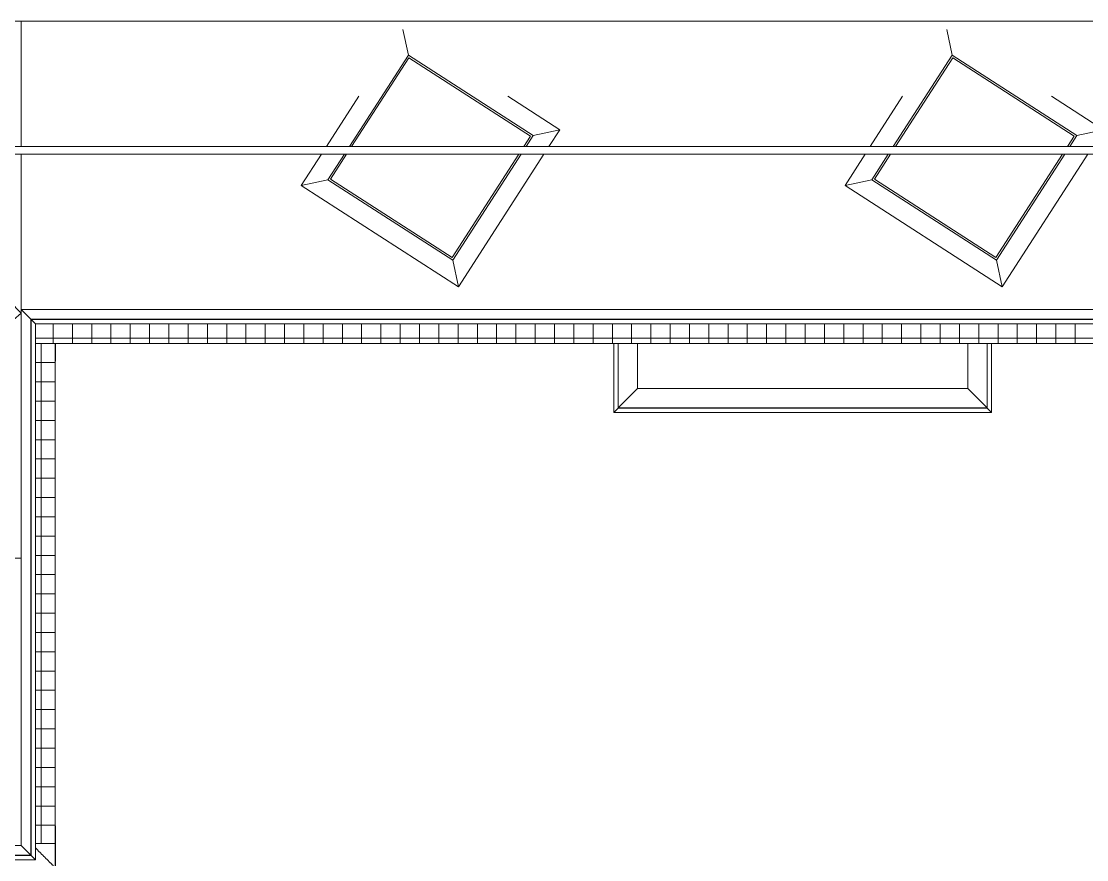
# Model space of a CAD drawing. Header units: millimetres. Extents: x -515342 to 330399, y -224905 to 507333.
# Drawn here: x -342372 to -336847, y 487988 to 492336 of the extents above; entities that cross this region are included whole.
import ezdxf

# ---------------------------------------------------------------- set-up
doc = ezdxf.new("R2010")
doc.units = ezdxf.units.MM
for name, color, linetype, lineweight in [('Витраж', 7, 'Continuous', 0), ('Крыша', 7, 'Continuous', 0), ('Обобщенные модели', 7, 'Continuous', 0), ('Ограждение', 7, 'Continuous', 0), ('Стены', 7, 'Continuous', 0), ('Стены наружные', 7, 'Continuous', 0)]:
    doc.layers.add(name, color=color, linetype=linetype, lineweight=lineweight)

# ---------------------------------------------------------------- blocks, each defined once
blk = doc.blocks.new('Ограждение - Ограждение-9809147-О_АР_П_Крыша')
at = {"layer": 'Ограждение'}
for p, q in [((16885, 1924.9), (16835, 1974.9)), ((16885, 1924.9), (16885, -855)), ((84775, 1924.9), (16885, 1924.9)), ((16886.2, -856.2), (16886.2, 1923.8)), ((16906.8, 1903.2), (16886.2, 1923.8)), ((16886.2, 1923.8), (84773.8, 1923.8)), ((16908.4, -878.4), (16908.4, 1901.5)), ((16908.4, 1901.5), (84751.6, 1901.5)), ((16885, -855), (16835, -805)), ((121.6, -878.4), (16908.4, -878.4)), ((143.8, -856.2), (16886.2, -856.2)), ((145, -855), (16885, -855)), ((16906.8, -876.8), (16886.2, -856.2))]:
    blk.add_line(p, q, dxfattribs=at)
for points in [[(16886.2, 1923.8), (16885.9, 1924), (16885.5, 1924.4), (16885.1, 1924.8), (16885, 1924.9), (16885, 1924.9)], [(16908.4, 1901.5), (16908.4, 1901.5), (16908.3, 1901.6), (16907.7, 1902.2), (16907.1, 1902.8), (16906.8, 1903.2)], [(16886.2, -856.2), (16885.9, -855.9), (16885.5, -855.5), (16885.1, -855.1), (16885, -855), (16885, -855)], [(16908.4, -878.4), (16908.4, -878.4), (16908.3, -878.3), (16907.7, -877.7), (16907.1, -877.1), (16906.8, -876.8)]]:
    blk.add_open_spline(points, degree=3, dxfattribs=at)
blk = doc.blocks.new('Прямоугольный импост - АР_Импост_40х40 _стойка ограждения на кровле_-10057260-О_АР_П_Крыша')
at = {"layer": 'Витраж'}
for p, q in [((675, 20), (975, 20)), ((975, -20), (675, -20))]:
    blk.add_line(p, q, dxfattribs=at)
blk = doc.blocks.new('Ограждение - Ограждение-10152393-О_АР_П_Крыша')
at = {"layer": 'Ограждение'}
for p, q in [((19907.5, 1799), (19907.5, 1441.5)), ((19929.7, 1799), (19929.7, 1463.8)), ((19930.9, 1799), (19930.9, 1464.9)), ((20030.9, 1799), (20030.9, 1564.9)), ((21743.4, 1564.9), (21743.4, 1799)), ((21843.4, 1464.9), (21843.4, 1799)), ((21844.6, 1463.8), (21844.6, 1799)), ((21866.9, 1441.5), (21866.9, 1799)), ((20030.9, 1564.9), (19930.9, 1464.9)), ((20030.9, 1564.9), (21743.4, 1564.9)), ((21743.4, 1564.9), (21843.4, 1464.9)), ((19907.5, 1441.5), (21866.9, 1441.5)), ((19929.7, 1463.8), (19909.2, 1443.2)), ((19929.7, 1463.8), (21844.6, 1463.8)), ((19930.9, 1464.9), (21843.4, 1464.9)), ((21844.6, 1463.8), (21865.2, 1443.2))]:
    blk.add_line(p, q, dxfattribs=at)
for points in [[(19909.2, 1443.2), (19908.8, 1442.8), (19908.2, 1442.2), (19907.6, 1441.6), (19907.5, 1441.5), (19907.5, 1441.5)], [(19930.9, 1464.9), (19930.9, 1464.9), (19930.8, 1464.8), (19930.4, 1464.4), (19930, 1464), (19929.7, 1463.8)], [(21843.4, 1464.9), (21843.4, 1464.9), (21843.5, 1464.8), (21843.9, 1464.4), (21844.4, 1464), (21844.6, 1463.8)], [(21865.2, 1443.2), (21865.5, 1442.8), (21866.1, 1442.2), (21866.7, 1441.6), (21866.9, 1441.5), (21866.9, 1441.5)]]:
    blk.add_open_spline(points, degree=3, dxfattribs=at)
blk = doc.blocks.new('FP_14-О_АР_П_Крыша')
at = {"layer": 'Обобщенные модели'}
for p, q in [((0, -51.5), (2594, -51.5)), ((95, -41.4), (95, -22.3)), ((95, -83.6), (95, -41.4)), ((195, -41.4), (195, -22.3)), ((195, -83.6), (195, -41.4)), ((295, -41.4), (295, -22.3)), ((295, -83.6), (295, -41.4)), ((395, -41.4), (395, -22.3)), ((395, -83.6), (395, -41.4)), ((495, -41.4), (495, -22.3)), ((495, -83.6), (495, -41.4)), ((595, -41.4), (595, -22.3)), ((595, -83.6), (595, -41.4)), ((695, -41.4), (695, -22.3)), ((695, -83.6), (695, -41.4)), ((795, -41.4), (795, -22.3)), ((795, -83.6), (795, -41.4)), ((895, -41.4), (895, -22.3)), ((895, -83.6), (895, -41.4)), ((995, -41.4), (995, -22.3)), ((995, -83.6), (995, -41.4)), ((1095, -41.4), (1095, -22.3)), ((1095, -83.6), (1095, -41.4)), ((1195, -41.4), (1195, -22.3)), ((1195, -83.6), (1195, -41.4)), ((1295, -41.4), (1295, -22.3)), ((1295, -83.6), (1295, -41.4)), ((1395, -41.4), (1395, -22.3)), ((1395, -83.6), (1395, -41.4)), ((1495, -41.4), (1495, -22.3)), ((1495, -83.6), (1495, -41.4)), ((1595, -41.4), (1595, -22.1)), ((1595, -83.6), (1595, -41.4)), ((1695, -41.4), (1695, -22.1)), ((1695, -83.6), (1695, -41.4)), ((1795, -41.4), (1795, -22.2)), ((1795, -83.6), (1795, -41.4)), ((1895, -41.4), (1895, -22.2)), ((1895, -83.6), (1895, -41.4)), ((1995, -41.4), (1995, -22.2)), ((1995, -83.6), (1995, -41.4)), ((2095, -41.4), (2095, -22.2)), ((2095, -83.6), (2095, -41.4)), ((2195, -41.4), (2195, -22.2)), ((2195, -83.6), (2195, -41.4)), ((2295, -41.4), (2295, -22.3)), ((2295, -83.6), (2295, -41.4)), ((2395, -41.4), (2395, -22.3)), ((2395, -83.6), (2395, -41.4)), ((2495, -41.4), (2495, -22.3)), ((2495, -83.6), (2495, -41.4)), ((95, -125.2), (95, -83.6)), ((195, -125.2), (195, -83.6)), ((295, -125.2), (295, -83.6)), ((395, -125.2), (395, -83.6)), ((495, -125.2), (495, -83.6)), ((595, -125.2), (595, -83.6)), ((695, -125.2), (695, -83.6)), ((795, -125.2), (795, -83.6)), ((895, -125.2), (895, -83.6)), ((995, -125.2), (995, -83.6)), ((1095, -125.2), (1095, -83.6)), ((1195, -125.2), (1195, -83.6)), ((1295, -125.2), (1295, -83.6)), ((1395, -125.2), (1395, -83.6)), ((1495, -125.2), (1495, -83.6)), ((1595, -125.2), (1595, -83.6)), ((1695, -125.2), (1695, -83.6)), ((1795, -125.2), (1795, -83.6)), ((1895, -125.2), (1895, -83.6)), ((1995, -125.2), (1995, -83.6)), ((2095, -125.2), (2095, -83.6)), ((2195, -125.2), (2195, -83.6)), ((2295, -125.2), (2295, -83.6)), ((2395, -125.2), (2395, -83.6)), ((2495, -125.2), (2495, -83.6))]:
    blk.add_line(p, q, dxfattribs=at)
blk = doc.blocks.new('Влж_Решетка для желоба - Решетка 125-9912537-О_АР_П_Крыша')
at = {"layer": 'Обобщенные модели'}
for p, q in [((0, -125), (0, -22.2)), ((2594, -22.2), (2594, -125)), ((0, -125), (2594, -125))]:
    blk.add_line(p, q, dxfattribs=at)
blk.add_blockref('FP_14-О_АР_П_Крыша', (0, 0), dxfattribs=at)
blk = doc.blocks.new('Влж_Детали для желоба - Угол 90гр 125-9912461-О_АР_П_Крыша')
at = {"layer": 'Обобщенные модели'}
for p, q in [((0, 155), (1, 155)), ((1, 63.5), (1, 155)), ((92.5, 63.5), (1, 63.5)), ((92.5, 63.5), (92.5, 62.5))]:
    blk.add_line(p, q, dxfattribs=at)
blk = doc.blocks.new('Влж_Детали для желоба - Угол 90гр 125-9912225-О_АР_П_Крыша')
at = {"layer": 'Обобщенные модели'}
for p, q in [((-126, 155), (-125, 155)), ((-126, 155), (-126, -63.5)), ((-125, 62.4), (-125, -62.5)), ((-126, -63.5), (92.5, -63.5)), ((-125, -62.5), (0, -62.5)), ((92.5, -62.5), (92.5, -63.5))]:
    blk.add_line(p, q, dxfattribs=at)
blk.add_open_spline([(-22, 40.4), (-22.8, 39.7), (-25.8, 36.7), (-30, 32.5), (-34.8, 27.7), (-38.6, 23.9), (-42.4, 20.1), (-46.3, 16.2), (-50.3, 12.2), (-54.3, 8.2), (-58.4, 4.1), (-62.5, 0), (-66.6, -4.1), (-70.7, -8.2), (-74.7, -12.2), (-78.7, -16.2), (-82.6, -20.1), (-86.4, -23.9), (-90.2, -27.7), (-93.8, -31.3), (-97.2, -34.7), (-101.7, -39.2), (-105.8, -43.3), (-109.5, -47), (-113, -50.5), (-116.8, -54.3), (-120.4, -57.9), (-123.9, -61.4), (-125, -62.5), (-125, -62.5)], degree=3, knots=[0.2759446, 0.2759446, 0.2759446, 0.2759446, 0.2916667, 0.3333333, 0.3541667, 0.375, 0.3958333, 0.4166667, 0.4375, 0.4583333, 0.4791667, 0.5, 0.5208333, 0.5416667, 0.5625, 0.5833333, 0.6041667, 0.625, 0.6458333, 0.6666667, 0.6875, 0.7083333, 0.75, 0.7708333, 0.7916667, 0.8333333, 0.875, 0.9166667, 1, 1, 1, 1], dxfattribs=at)
blk = doc.blocks.new('FP_17-О_АР_П_Крыша')
at = {"layer": 'Обобщенные модели'}
for p, q in [((114.1, -22.3), (114.1, -41.4)), ((114.1, -41.4), (114.1, -83.6)), ((214.1, -22.3), (214.1, -41.4)), ((214.1, -41.4), (214.1, -83.6)), ((314.1, -22.3), (314.1, -41.4)), ((314.1, -41.4), (314.1, -83.6)), ((414.1, -22.3), (414.1, -41.4)), ((414.1, -41.4), (414.1, -83.6)), ((514.1, -22.3), (514.1, -41.4)), ((514.1, -41.4), (514.1, -83.6)), ((614.1, -22.3), (614.1, -41.4)), ((614.1, -41.4), (614.1, -83.6)), ((714.1, -22.3), (714.1, -41.4)), ((714.1, -41.4), (714.1, -83.6)), ((814.1, -22.3), (814.1, -41.4)), ((814.1, -41.4), (814.1, -83.6)), ((914.1, -22.3), (914.1, -41.4)), ((914.1, -41.4), (914.1, -83.6)), ((1014.1, -22.3), (1014.1, -41.4)), ((1014.1, -41.4), (1014.1, -83.6)), ((1114.1, -22.3), (1114.1, -41.4)), ((1114.1, -41.4), (1114.1, -83.6)), ((1214.1, -22.3), (1214.1, -41.4)), ((1214.1, -41.4), (1214.1, -83.6)), ((1314.1, -22.3), (1314.1, -41.4)), ((1314.1, -41.4), (1314.1, -83.6)), ((1414.1, -22.3), (1414.1, -41.4)), ((1414.1, -41.4), (1414.1, -83.6)), ((1514.1, -22.3), (1514.1, -41.4)), ((1514.1, -41.4), (1514.1, -83.6)), ((1614.1, -22.3), (1614.1, -41.4)), ((1614.1, -41.4), (1614.1, -83.6)), ((1714.1, -22.3), (1714.1, -41.4)), ((1714.1, -41.4), (1714.1, -83.6)), ((1814.1, -22.3), (1814.1, -41.4)), ((1814.1, -41.4), (1814.1, -83.6)), ((1914.1, -22.3), (1914.1, -41.4)), ((1914.1, -41.4), (1914.1, -83.6)), ((2014.1, -22.3), (2014.1, -41.4)), ((2014.1, -41.4), (2014.1, -83.6)), ((2114.1, -22.3), (2114.1, -41.4)), ((2114.1, -41.4), (2114.1, -83.6)), ((2214.1, -22.3), (2214.1, -41.4)), ((2214.1, -41.4), (2214.1, -83.6)), ((2314.1, -22.3), (2314.1, -41.4)), ((2314.1, -41.4), (2314.1, -83.6)), ((2414.1, -22.3), (2414.1, -41.4)), ((2414.1, -41.4), (2414.1, -83.6)), ((2514.1, -22.3), (2514.1, -41.4)), ((2514.1, -41.4), (2514.1, -83.6)), ((2614.1, -22.3), (2614.1, -41.4)), ((2614.1, -41.4), (2614.1, -83.6)), ((2714.1, -22.3), (2714.1, -41.4)), ((2714.1, -41.4), (2714.1, -83.6)), ((2814.1, -22.3), (2814.1, -41.4)), ((2814.1, -41.4), (2814.1, -83.6)), ((2914.1, -22.3), (2914.1, -41.4)), ((2914.1, -41.4), (2914.1, -83.6)), ((3014.1, -22.3), (3014.1, -41.4)), ((3014.1, -41.4), (3014.1, -83.6)), ((3114.1, -22.3), (3114.1, -41.4)), ((3114.1, -41.4), (3114.1, -83.6)), ((3214.1, -22.3), (3214.1, -41.4)), ((3214.1, -41.4), (3214.1, -83.6)), ((3314.1, -22.3), (3314.1, -41.4)), ((3314.1, -41.4), (3314.1, -83.6)), ((3414.1, -22.3), (3414.1, -41.4)), ((3414.1, -41.4), (3414.1, -83.6)), ((3514.1, -22.3), (3514.1, -41.4)), ((3514.1, -41.4), (3514.1, -83.6)), ((3614.1, -22.3), (3614.1, -41.4)), ((3614.1, -41.4), (3614.1, -83.6)), ((3714.1, -22.3), (3714.1, -41.4)), ((3714.1, -41.4), (3714.1, -83.6)), ((3814.1, -22.3), (3814.1, -41.4)), ((3814.1, -41.4), (3814.1, -83.6)), ((3914.1, -22.3), (3914.1, -41.4)), ((3914.1, -41.4), (3914.1, -83.6)), ((4014.1, -22.3), (4014.1, -41.4)), ((4014.1, -41.4), (4014.1, -83.6)), ((4114.1, -22.3), (4114.1, -41.4)), ((4114.1, -41.4), (4114.1, -83.6)), ((4214.1, -22.3), (4214.1, -41.4)), ((4214.1, -41.4), (4214.1, -83.6)), ((4314.1, -22.3), (4314.1, -41.4)), ((4314.1, -41.4), (4314.1, -83.6)), ((4414.1, -22.3), (4414.1, -41.4)), ((4414.1, -41.4), (4414.1, -83.6)), ((4514.1, -22.3), (4514.1, -41.4)), ((4514.1, -41.4), (4514.1, -83.6)), ((4614.1, -22.3), (4614.1, -41.4)), ((4614.1, -41.4), (4614.1, -83.6)), ((4714.1, -22.3), (4714.1, -41.4)), ((4714.1, -41.4), (4714.1, -83.6)), ((4814.1, -22.3), (4814.1, -41.4)), ((4814.1, -41.4), (4814.1, -83.6)), ((4914.1, -22.3), (4914.1, -41.4)), ((4914.1, -41.4), (4914.1, -83.6)), ((5014.1, -22.3), (5014.1, -41.4)), ((5014.1, -41.4), (5014.1, -83.6)), ((5114.1, -22.3), (5114.1, -41.4)), ((5114.1, -41.4), (5114.1, -83.6)), ((5214.1, -22.3), (5214.1, -41.4)), ((5214.1, -41.4), (5214.1, -83.6)), ((5314.1, -22.3), (5314.1, -41.4)), ((5314.1, -41.4), (5314.1, -83.6)), ((5414.1, -22.3), (5414.1, -41.4)), ((5414.1, -41.4), (5414.1, -83.6)), ((22.3, -98.2), (67858.1, -98.2)), ((114.1, -83.6), (114.1, -125)), ((214.1, -83.6), (214.1, -125.2)), ((314.1, -83.6), (314.1, -125.2)), ((414.1, -83.6), (414.1, -125.2)), ((514.1, -83.6), (514.1, -125.2)), ((614.1, -83.6), (614.1, -125.2)), ((714.1, -83.6), (714.1, -125.2)), ((814.1, -83.6), (814.1, -125.2)), ((914.1, -83.6), (914.1, -125.2)), ((1014.1, -83.6), (1014.1, -125.2)), ((1114.1, -83.6), (1114.1, -125.2)), ((1214.1, -83.6), (1214.1, -125.2)), ((1314.1, -83.6), (1314.1, -125.2)), ((1414.1, -83.6), (1414.1, -125.2)), ((1514.1, -83.6), (1514.1, -125.2)), ((1614.1, -83.6), (1614.1, -125.2)), ((1714.1, -83.6), (1714.1, -125.2)), ((1814.1, -83.6), (1814.1, -125.2)), ((1914.1, -83.6), (1914.1, -125.2)), ((2014.1, -83.6), (2014.1, -125.2)), ((2114.1, -83.6), (2114.1, -125.2)), ((2214.1, -83.6), (2214.1, -125.2)), ((2314.1, -83.6), (2314.1, -125.2)), ((2414.1, -83.6), (2414.1, -125.2)), ((2514.1, -83.6), (2514.1, -125.2)), ((2614.1, -83.6), (2614.1, -125.2)), ((2714.1, -83.6), (2714.1, -125.2)), ((2814.1, -83.6), (2814.1, -125.2)), ((2914.1, -83.6), (2914.1, -125.2)), ((3014.1, -83.6), (3014.1, -125.2)), ((3114.1, -83.6), (3114.1, -125.2)), ((3214.1, -83.6), (3214.1, -125.2)), ((3314.1, -83.6), (3314.1, -125.2)), ((3414.1, -83.6), (3414.1, -125.2)), ((3514.1, -83.6), (3514.1, -125.2)), ((3614.1, -83.6), (3614.1, -125.2)), ((3714.1, -83.6), (3714.1, -125.2)), ((3814.1, -83.6), (3814.1, -125.2)), ((3914.1, -83.6), (3914.1, -125.2)), ((4014.1, -83.6), (4014.1, -125.2)), ((4114.1, -83.6), (4114.1, -125.2)), ((4214.1, -83.6), (4214.1, -125.2)), ((4314.1, -83.6), (4314.1, -125.2)), ((4414.1, -83.6), (4414.1, -125.2)), ((4514.1, -83.6), (4514.1, -125.2)), ((4614.1, -83.6), (4614.1, -125.2)), ((4714.1, -83.6), (4714.1, -125.2)), ((4814.1, -83.6), (4814.1, -125.2)), ((4914.1, -83.6), (4914.1, -125.2)), ((5014.1, -83.6), (5014.1, -125.2)), ((5114.1, -83.6), (5114.1, -125.2)), ((5214.1, -83.6), (5214.1, -125.2)), ((5314.1, -83.6), (5314.1, -125.2)), ((5414.1, -83.6), (5414.1, -125.2))]:
    blk.add_line(p, q, dxfattribs=at)
blk = doc.blocks.new('Влж_Решетка для желоба - Решетка 125-9912624-О_АР_П_Крыша')
at = {"layer": 'Обобщенные модели'}
blk.add_line((124.7, -125), (67733.4, -125), dxfattribs=at)
blk.add_blockref('FP_17-О_АР_П_Крыша', (0, 0), dxfattribs=at)

msp = doc.modelspace()

# ---------------------------------------------------------------- linework, layer by layer
at = {"layer": 'Крыша'}
for p, q in [((-342882.0024, 492336.4212), (-331937.1516, 492336.4212)), ((-342372.0024, 491686.4811), (-342372.0024, 492336.4212)), ((-340658.9389, 491686.4811), (-340361.5778, 492147.5548)), ((-340361.5778, 492147.5548), (-339731.2894, 491741.0619)), ((-337838.9389, 491686.4811), (-337541.5778, 492147.5548)), ((-337541.5778, 492147.5548), (-336911.2894, 491741.0619)), ((-339731.2894, 491741.0619), (-339766.4903, 491686.4811)), ((-336911.2894, 491741.0619), (-336946.4903, 491686.4811)), ((-342372.0024, 491646.4811), (-342372.0024, 488061.4811)), ((-340768.0708, 491517.2664), (-340684.7361, 491646.4811)), ((-339792.2876, 491646.4811), (-340137.7824, 491110.7735)), ((-337948.0708, 491517.2664), (-337864.7361, 491646.4811)), ((-336972.2876, 491646.4811), (-337317.7824, 491110.7735)), ((-340137.7824, 491110.7735), (-340768.0708, 491517.2664)), ((-337317.7824, 491110.7735), (-337948.0708, 491517.2664)), ((-342372.0024, 490822.9237), (-342713.3162, 491169.62)), ((-274382.0024, 490841.4212), (-342372.0024, 490841.4212)), ((-343187.0024, 490127.4702), (-342372.0024, 490822.9237)), ((-343187.0024, 489551.4811), (-342372.0024, 489551.4811)), ((-342372.0024, 488061.4811), (-359012.0024, 488061.4811))]:
    msp.add_line(p, q, dxfattribs=at)
at = {"layer": 'Стены'}
for p, q in [((-340393.022, 492293.2266), (-340364.5618, 492161.3786)), ((-337573.022, 492293.2266), (-337544.5618, 492161.3786)), ((-340621.3493, 491947.7212), (-340789.8313, 491686.4811)), ((-339848.7699, 491947.7212), (-339579.2282, 491773.8852)), ((-337801.3493, 491947.7212), (-337969.8313, 491686.4811)), ((-337028.7699, 491947.7212), (-336759.2282, 491773.8852)), ((-339717.4657, 491744.0458), (-339579.2282, 491773.8852)), ((-339579.2282, 491773.8852), (-339635.5978, 491686.4811)), ((-336897.4657, 491744.0458), (-336759.2282, 491773.8852)), ((-340815.6286, 491646.4811), (-340920.1321, 491484.4431)), ((-339661.3951, 491646.4811), (-340104.959, 490958.7122)), ((-337995.6286, 491646.4811), (-338100.1321, 491484.4431)), ((-336841.3951, 491646.4811), (-337284.959, 490958.7122)), ((-340781.8945, 491514.2825), (-340920.1321, 491484.4431)), ((-337961.8945, 491514.2825), (-338100.1321, 491484.4431)), ((-340920.1321, 491484.4431), (-340104.959, 490958.7122)), ((-338100.1321, 491484.4431), (-337284.959, 490958.7122)), ((-340134.7984, 491096.9497), (-340104.959, 490958.7122)), ((-337314.7984, 491096.9497), (-337284.959, 490958.7122))]:
    msp.add_line(p, q, dxfattribs=at)
at = {"layer": 'Стены наружные'}
for p, q in [((-340670.8382, 491686.4811), (-340364.5618, 492161.3786)), ((-340364.5618, 492161.3786), (-339717.4657, 491744.0458)), ((-337850.8382, 491686.4811), (-337544.5618, 492161.3786)), ((-337544.5618, 492161.3786), (-336897.4657, 491744.0458)), ((-339717.4657, 491744.0458), (-339754.591, 491686.4811)), ((-336897.4657, 491744.0458), (-336934.591, 491686.4811)), ((-340781.8945, 491514.2825), (-340696.6354, 491646.4811)), ((-339780.3882, 491646.4811), (-340134.7984, 491096.9497)), ((-337961.8945, 491514.2825), (-337876.6354, 491646.4811)), ((-336960.3882, 491646.4811), (-337314.7984, 491096.9497)), ((-340134.7984, 491096.9497), (-340781.8945, 491514.2825)), ((-337314.7984, 491096.9497), (-337961.8945, 491514.2825))]:
    msp.add_line(p, q, dxfattribs=at)

# ---------------------------------------------------------------- block references
at = {"layer": 'Витраж'}
for p in [(-343242.0024, 491666.4811), (-342942.0024, 491666.4811), (-342642.0024, 491666.4811), (-342342.0024, 491666.4811), (-342042.0024, 491666.4811), (-341742.0024, 491666.4811), (-341442.0024, 491666.4811), (-341142.0024, 491666.4811), (-340842.0024, 491666.4811), (-340542.0024, 491666.4811), (-340242.0024, 491666.4811), (-339942.0024, 491666.4811), (-339642.0024, 491666.4811), (-339342.0024, 491666.4811), (-339042.0024, 491666.4811), (-338742.0024, 491666.4811), (-338442.0024, 491666.4811), (-338142.0024, 491666.4811), (-337842.0024, 491666.4811), (-337542.0024, 491666.4811)]:
    msp.add_blockref('Прямоугольный импост - АР_Импост_40х40 _стойка ограждения на кровле_-10057260-О_АР_П_Крыша', p, dxfattribs=at)
at = {"layer": 'Обобщенные модели'}
msp.add_blockref('Влж_Решетка для желоба - Решетка 125-9912624-О_АР_П_Крыша', (-342321.0531, 490790.4719), dxfattribs=at)
for name, p, rotation in [('Влж_Решетка для желоба - Решетка 125-9912537-О_АР_П_Крыша', (-342321.1048, 488071.4811), 90.0000000000001), ('Влж_Детали для желоба - Угол 90гр 125-9912461-О_АР_П_Крыша', (-342258.6048, 490665.4719), 270.0000000000001), ('Влж_Детали для желоба - Угол 90гр 125-9912225-О_АР_П_Крыша', (-342258.6048, 488071.4811), 90.0000000000001)]:
    msp.add_blockref(name, p, dxfattribs=dict(at, rotation=rotation))
at = {"layer": 'Ограждение'}
for name in ['Ограждение - Ограждение-9809147-О_АР_П_Крыша', 'Ограждение - Ограждение-10152393-О_АР_П_Крыша']:
    msp.add_blockref(name, (-359207.0024, 488866.4811), dxfattribs=at)

doc.saveas('drawing.dxf')
